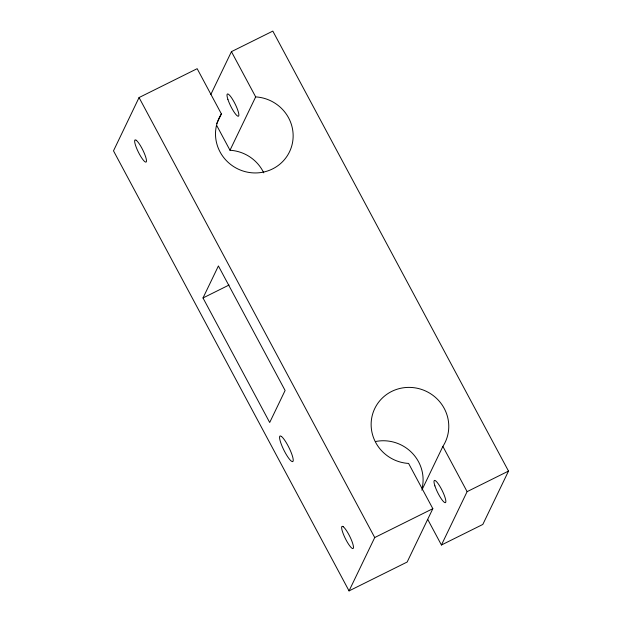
<?xml version="1.0" encoding="UTF-8"?>
<svg xmlns="http://www.w3.org/2000/svg" width="622" height="622" viewBox="0 0 622 622"><rect width="100%" height="100%" fill="white"/><g stroke="black" fill="none" stroke-linecap="round" stroke-linejoin="round"><path stroke-width="0.93" d="M441.433 545.004L482.82 524.447L508.501 471.087L272.825 31.1L231.438 51.657L255.673 96.9A39.054 37.825 25.7 0 1 292.301 143.721A39.054 37.825 25.7 0 1 239.781 169.814A39.054 37.825 25.7 0 1 221.393 113.927L197.166 68.684L139.056 97.553L113.499 150.851L349.051 590.9L407.153 562.031L432.834 508.672L408.607 463.437A39.054 37.825 25.7 0 1 371.979 416.608A39.054 37.825 25.7 0 1 424.492 390.523A39.054 37.825 25.7 0 1 442.88 446.409L467.114 491.644L441.433 545.004L427.718 519.401M210.811 94.521L231.438 51.657M216.767 123.545L221.393 113.927M263.744 172.846A39.054 37.825 25.7 0 0 229.992 150.26L255.673 96.9M203.005 297.969L218.408 265.952L285.109 390.484L269.699 422.493L203.005 297.969L229.059 285.024M349.051 590.9L374.732 537.54L432.834 508.672M421.833 490.144L442.88 446.409M467.114 491.644L508.501 471.087M216.736 125.504L229.992 150.26M139.056 97.553L374.732 537.54M375.532 441.519A39.054 37.825 25.7 0 1 422.113 488.239M136.218 140.269L135.324 139.857A12.386 2.457 63.6 0 0 137.112 149.435A12.386 2.457 63.6 0 0 144.895 161.736L145.797 162.148A12.386 2.457 63.6 0 0 144.001 152.569A12.386 2.457 63.6 0 0 136.218 140.269M281.385 436.411L280.351 435.936A14.29 2.838 63.6 0 0 282.419 446.985A14.29 2.838 63.6 0 0 291.399 461.182L292.433 461.656A14.29 2.838 63.6 0 0 290.365 450.6A14.29 2.838 63.6 0 0 281.385 436.411M343.212 526.717L342.318 526.305A12.386 2.457 63.6 0 0 344.106 535.884A12.386 2.457 63.6 0 0 351.889 548.184L352.791 548.596A12.386 2.457 63.6 0 0 351.002 539.017A12.386 2.457 63.6 0 0 343.212 526.717M434.902 485.891A12.386 2.457 63.6 0 0 445.173 502.7A12.386 2.457 63.6 0 0 439.731 486.085A12.386 2.457 63.6 0 0 434.902 485.891M227.909 99.442A12.386 2.457 63.6 0 0 238.179 116.252A12.386 2.457 63.6 0 0 232.737 99.637A12.386 2.457 63.6 0 0 227.909 99.442"/></g></svg>
